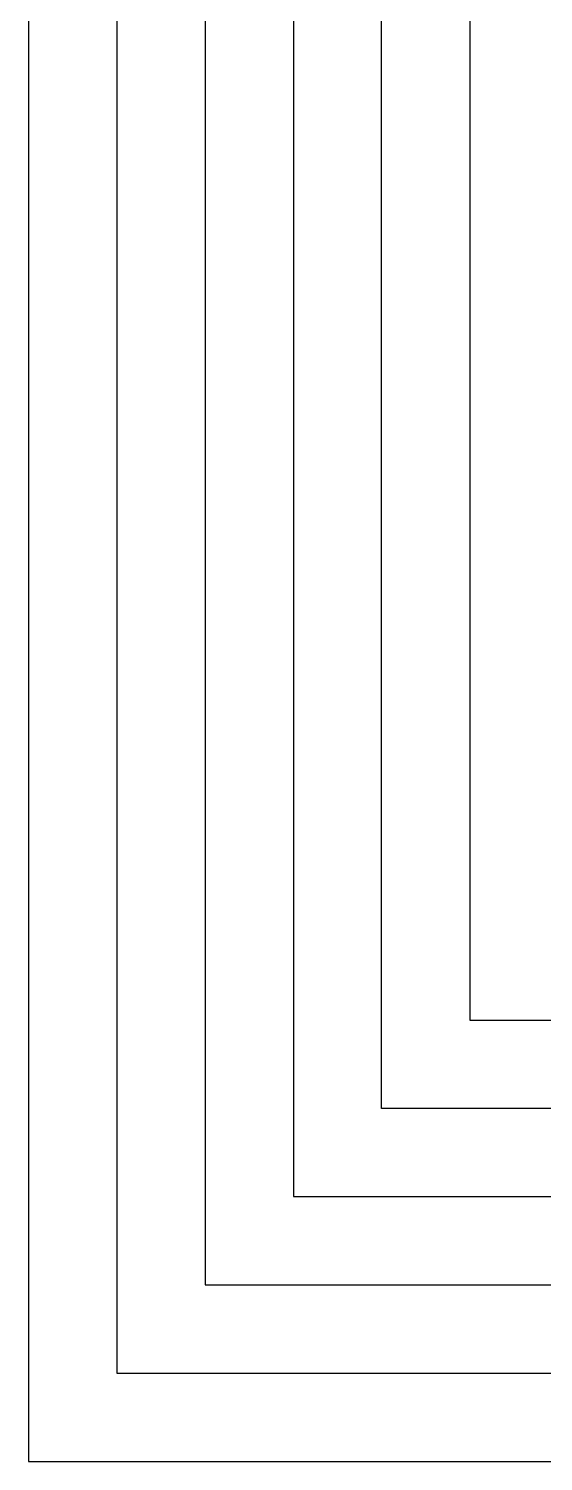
# Model space of a CAD drawing. Extents: x -61 to 136, y 23 to 123.
# Drawn here: x 11.43 to 26.25, y 22.99 to 64.23 of the extents above; entities that cross this region are included whole.
import ezdxf

# ---------------------------------------------------------------- set-up
doc = ezdxf.new("R2010")
doc.units = 0
for name, color, linetype in [('13', 94, 'CONTINUOUS'), ('14', 94, 'CONTINUOUS'), ('15', 54, 'CONTINUOUS'), ('16', 134, 'CONTINUOUS'), ('3', 214, 'CONTINUOUS'), ('4', 214, 'CONTINUOUS')]:
    doc.layers.add(name, color=color, linetype=linetype)

msp = doc.modelspace()

# ---------------------------------------------------------------- linework, layer by layer
at = {"layer": '13'}
for p, q in [((19.05, 115.697), (19.05, 30.607)), ((19.05, 30.607), (94.488, 30.607))]:
    msp.add_line(p, q, dxfattribs=at)
at = {"layer": '14'}
for p, q in [((16.51, 118.237), (16.51, 28.067)), ((16.51, 28.067), (52.959, 28.067))]:
    msp.add_line(p, q, dxfattribs=at)
at = {"layer": '15'}
for p, q in [((13.97, 120.777), (13.97, 25.527)), ((13.97, 25.527), (94.488, 25.527))]:
    msp.add_line(p, q, dxfattribs=at)
at = {"layer": '16'}
for p, q in [((11.43, 123.317), (11.43, 22.987)), ((11.43, 22.987), (94.488, 22.987))]:
    msp.add_line(p, q, dxfattribs=at)
at = {"layer": '3'}
for p, q in [((24.13, 110.617), (24.13, 35.687)), ((24.13, 35.687), (91.948, 35.687))]:
    msp.add_line(p, q, dxfattribs=at)
at = {"layer": '4'}
for p, q in [((21.59, 33.147), (21.59, 113.157)), ((94.488, 33.147), (21.59, 33.147))]:
    msp.add_line(p, q, dxfattribs=at)

doc.saveas('drawing.dxf')
